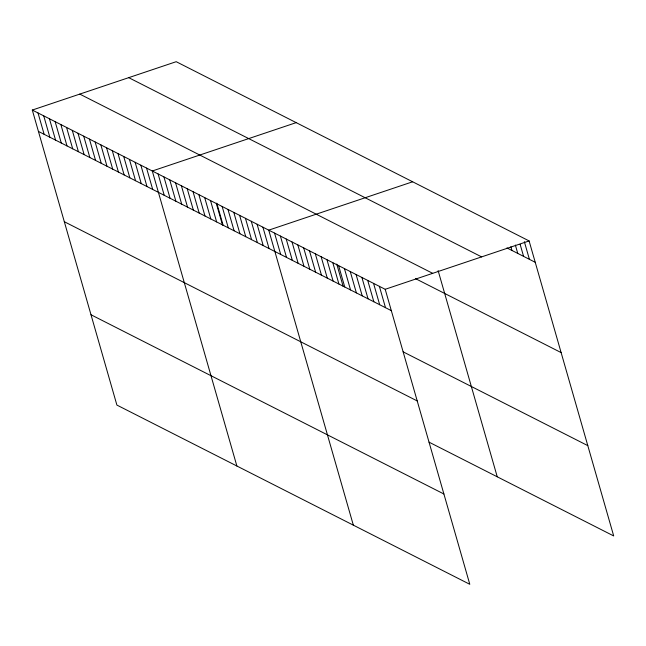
<?xml version="1.0" encoding="UTF-8"?>
<svg xmlns="http://www.w3.org/2000/svg" width="646" height="646" viewBox="0 0 646 646"><rect width="100%" height="100%" fill="white"/><g stroke="black" fill="none" stroke-linecap="round" stroke-linejoin="round"><path stroke-width="0.97" d="M32.3 110.054L385.202 289.295L469.795 584.307L116.894 405.066L32.3 110.054L176.205 61.693L529.106 240.934L613.7 535.946L429.033 442.155M296.191 122.635L152.286 170.996L236.88 466.008M412.649 181.784L268.744 230.146L353.338 525.158M385.202 289.295L529.106 240.934M506.948 247.919L535.227 262.284M128.715 77.657L481.617 256.89M79.789 94.098L432.691 273.331M415.556 278.66L561.124 352.595M38.421 131.404L391.323 310.645M403.136 351.844L587.803 445.635M64.317 221.715L417.219 400.948M90.997 314.755L443.899 493.996M524.35 241.685L529.405 259.329M520.119 244.301L523.583 256.365M515.363 245.06L517.761 253.41M510.873 246.74L511.939 250.454M438.125 270.626L497.242 476.796M379.38 286.331L385.5 307.682M373.558 283.376L379.678 304.726M367.727 280.421L373.856 301.771M361.905 277.465L368.034 298.815M356.083 274.502L362.204 295.852M350.261 271.546L356.382 292.896M344.439 268.591L350.56 289.941M338.617 265.635L344.738 286.986M336.752 264.069L343.147 286.404M332.795 262.672L338.916 284.022M326.973 259.716L333.094 281.067M321.151 256.761L327.272 278.111M315.329 253.805L321.45 275.156M309.507 250.842L315.628 272.192M303.677 247.886L309.805 269.237M297.854 244.931L303.983 266.281M292.032 241.975L298.153 263.326M286.21 239.012L292.331 260.362M280.388 236.056L286.509 257.407M274.566 233.101L280.687 254.451M262.922 227.182L269.043 248.532M257.1 224.227L263.221 245.577M251.278 221.271L257.399 242.621M245.448 218.316L251.577 239.666M239.626 215.352L245.755 236.711M233.804 212.397L239.924 233.747M227.981 209.441L234.102 230.792M222.159 206.486L228.28 227.836M216.765 203.127L223.169 225.462M216.337 203.522L222.458 224.881M210.515 200.567L216.636 221.917M204.693 197.611L210.814 218.962M198.871 194.656L204.992 216.006M193.049 191.692L199.17 213.051M187.227 188.737L193.348 210.087M181.397 185.782L187.526 207.132M175.575 182.826L181.704 204.176M169.753 179.863L175.874 201.221M163.931 176.907L170.051 198.257M158.109 173.952L164.229 195.302M146.569 168.089L152.698 189.439M140.86 165.19L146.981 186.541M135.143 162.291L141.264 183.642M129.434 159.384L135.555 180.735M123.717 156.485L129.838 177.836M118.008 153.587L124.129 174.937M112.291 150.679L118.412 172.03M106.574 147.781L112.703 169.131M100.865 144.874L106.986 166.232M95.148 141.975L101.269 163.325M89.439 139.076L95.56 160.426M83.722 136.169L89.842 157.519M78.013 133.27L84.133 154.62M72.295 130.371L78.416 151.721M66.578 127.464L72.707 148.814M60.869 124.565L66.99 145.915M55.152 121.658L61.273 143.016M49.443 118.759L55.564 140.109M43.726 115.86L49.847 137.21M38.017 112.953L44.138 134.303"/></g></svg>
